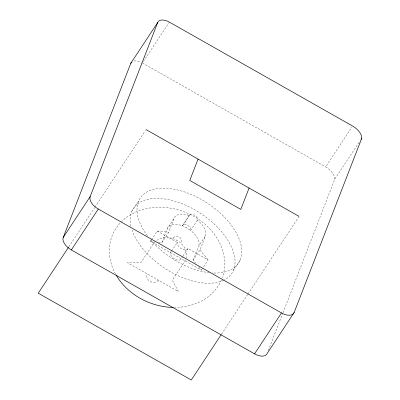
<?xml version="1.0" encoding="UTF-8"?>
<svg xmlns="http://www.w3.org/2000/svg" width="400" height="400" viewBox="0 0 400 400"><rect width="100%" height="100%" fill="white"/><g stroke="black" fill="none" stroke-linecap="round" stroke-linejoin="round"><path stroke-width="0.3" stroke-dasharray="2 1.5" d="M158.325 242.055L161.98 242.43L167.39 228.48L174.125 218.26A18.07 10.05 33.4 0 1 189.285 215.64A4.72 2.625 33.4 0 1 194.425 215.125A4.72 2.625 33.4 0 1 197.38 220.23A18.07 10.05 33.4 0 1 205.41 236L200 249.95L193.26 260.175L195.59 263.03M161.98 242.43L168.715 232.21L174.125 218.26M193.26 260.175L198.67 246.225L205.41 236M268.32 350.515L282.745 313.335M282.97 312.755L334.8 179.13L360.04 140.82M143.435 61.45L169.02 22.62M68.805 246.83L94.555 207.755M94.895 207.235L145.365 130.645M131.845 211.41L138.585 201.185M202.095 269.15L201.42 270.17L150.405 241.235L151.08 240.215M151.415 239.705L157.145 231.01L168.715 232.21M182.8 225.215L189.535 214.99M189.285 215.64L182.55 225.865A18.07 10.05 33.4 0 0 167.39 228.48M171.21 251.63L170.535 252.655A6.21 3.455 33.4 0 0 174.645 258.975A6.21 3.455 33.4 0 0 181.29 258.75L182.635 256.705M171.55 251.12L177.275 242.43L157.145 231.01M197.38 220.23L190.645 230.455A18.07 10.05 33.4 0 1 198.67 246.225M182.975 256.195L188.025 248.53L208.155 259.945L202.43 268.635M233.49 270.23L240.225 260.005M334.8 179.13A13.455 7.485 33.4 0 0 325.59 166.895L351.86 127.035M221.505 334.15L247.595 294.555M247.935 294.035L298.745 216.925M150.405 241.235L154.06 241.615M172.74 238.51L177.07 240.38L180.835 243.1A18.07 14.91 21.2 0 1 184.445 261.79L172.335 280.17L178.385 291.56L127.37 262.625L141.055 262.425L153.165 244.045A18.07 14.91 21.2 0 1 172.74 238.51A4.72 3.895 21.2 0 1 179.225 237.105A4.72 3.895 21.2 0 1 180.835 243.1M142.415 63L325.59 166.895M200 249.95L208.155 259.945M198.7 266.84L201.42 270.17M221.405 279.98A58.935 48.63 21.2 0 1 174.545 307.44M115.465 273.89A58.935 48.63 21.2 0 1 161.895 207.285A58.935 48.63 21.2 0 1 222.295 277.715M158.25 280.14A6.21 5.125 21.2 0 1 150.035 281.405A6.21 5.125 21.2 0 1 147.5 274.045M134.055 61A10.905 6.065 33.4 0 1 141.16 62.35M188.025 248.53A6.21 3.455 33.4 0 1 181.38 248.75A6.21 3.455 33.4 0 1 177.275 242.43M147.38 235.76A58.935 32.78 33.4 0 1 160.795 188.23A58.935 32.78 33.4 0 1 235.04 230.77A58.935 32.78 33.4 0 1 212.26 272.935M209.26 272.675A58.935 32.78 33.4 0 1 150.82 240.06M130.995 226.28A58.935 32.78 33.4 0 1 195.125 210.015A58.935 32.78 33.4 0 1 224.435 279.845M223.875 280.13A58.935 32.78 33.4 0 1 171.34 272.265A58.935 32.78 33.4 0 1 131.64 228.77M186.72 227.835L182.55 225.865A4.72 2.625 33.4 0 1 187.685 225.35A4.72 2.625 33.4 0 1 190.645 230.455L186.72 227.835"/><path stroke-width="0.6" d="M63.23 237.455L130.745 63.39L157.695 22.495A10.905 6.065 33.4 0 1 169.36 22.105L352.54 126A13.455 7.485 33.4 0 1 361.75 138.23L294.145 312.525L267.195 353.42A11.825 6.575 33.4 0 1 254.545 353.845L71.335 249.93A12.255 6.815 33.4 0 1 63.23 237.455L90.18 196.56L157.695 22.495M198.06 159.105L189.785 180.445L240.795 209.38L249.075 188.04M68.465 247.35L38.25 293.2L191.29 380L221.16 334.675M71.335 249.93L98.285 209.03A12.255 6.815 33.4 0 1 90.18 196.56M361.065 139.265L361.75 138.23M254.545 353.845L281.495 312.945A11.825 6.575 33.4 0 0 294.145 312.525M146.05 129.605L299.09 216.405M98.285 209.03L281.495 312.945M173.285 307.43A58.935 48.63 21.2 0 1 116.07 274.965M130.745 63.39A10.905 6.065 33.4 0 1 131.645 62.09"/></g></svg>
